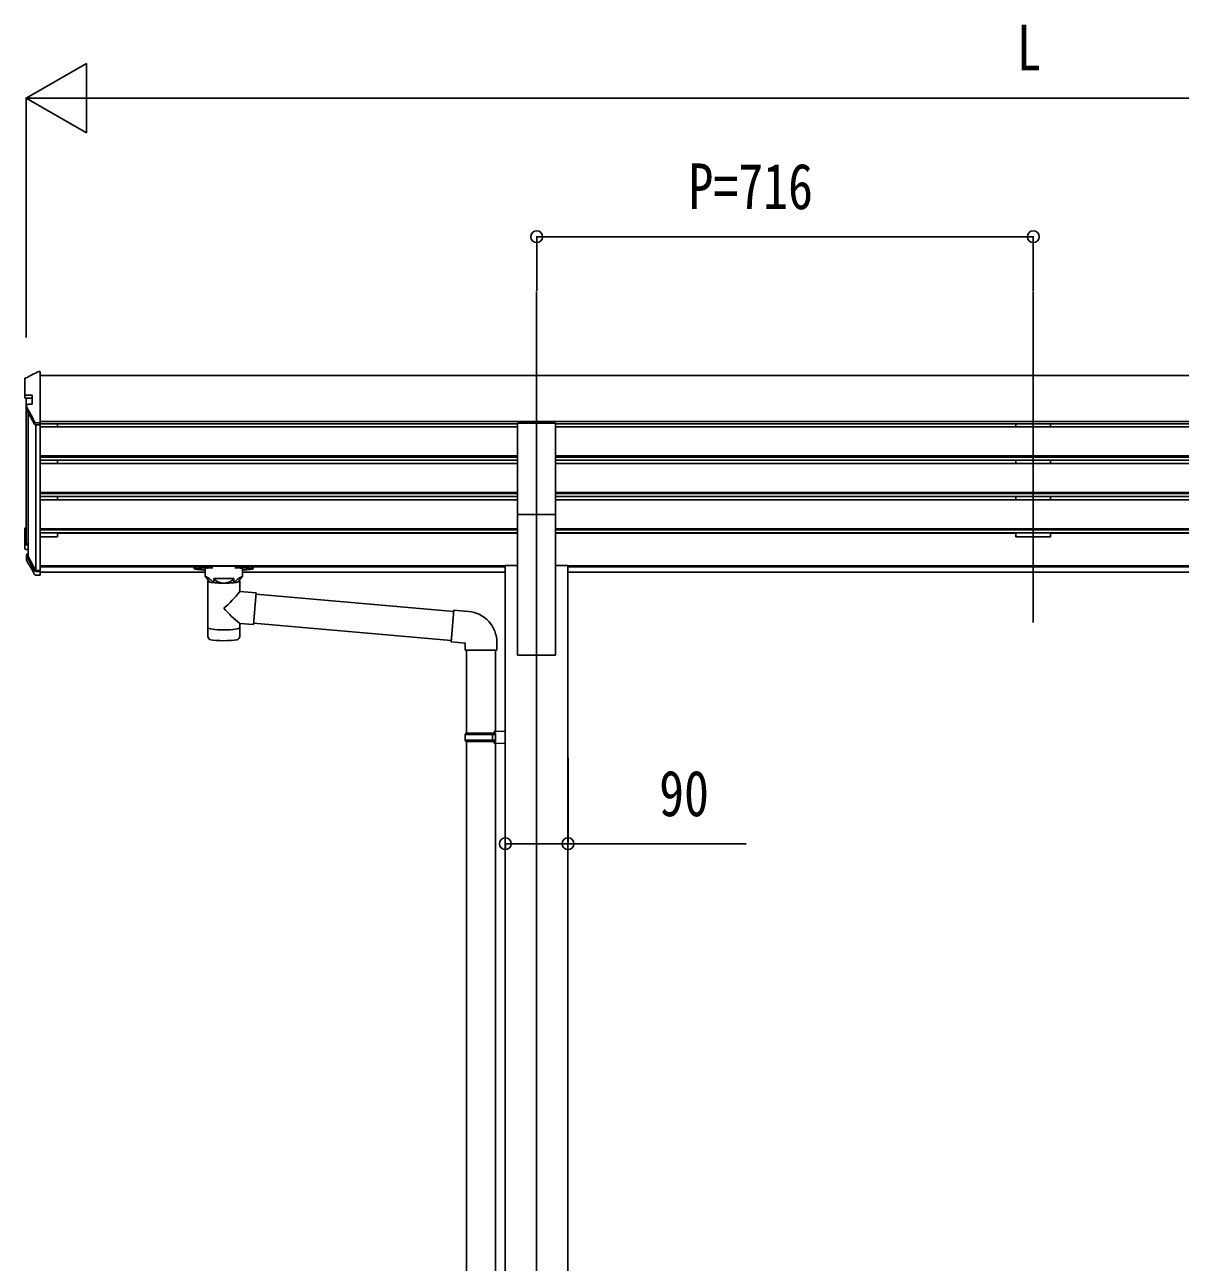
# Model space of a CAD drawing. Units: millimetres, scale not verified. Extents: x -8410 to 8410, y -5940 to 5940.
# Drawn here: x -2652 to -986, y -2349 to -564 of the extents above; entities that cross this region are included whole.
import ezdxf
from ezdxf.enums import TextEntityAlignment as Align

# ---------------------------------------------------------------- set-up
doc = ezdxf.new("R2010")
doc.units = ezdxf.units.MM
doc.header["$LTSCALE"] = 30
for name, color, linetype in [('0-3_YKK_12', 2, 'Continuous'), ('0-4_YKK_13', 4, 'Continuous'), ('0-5_YKK_A1', 4, 'Continuous'), ('0-6_YKK_D', 6, 'Continuous')]:
    doc.layers.add(name, color=color, linetype=linetype)
doc.styles.add('ＭＳ ゴシック', font='')
doc.styles.get('ＭＳ ゴシック').set_extended_font_data('MS Gothic')

msp = doc.modelspace()

# ---------------------------------------------------------------- linework, layer by layer
at = {"layer": '0-3_YKK_12'}
for p, q in [((-1913.81, -948.87), (-1913.81, -1426.39)), ((-1197.81, -948.87), (-1197.81, -1426.39)), ((-1913.81, -1379.71), (-1913.81, -4073.28))]:
    msp.add_line(p, q, dxfattribs=at)
at = {"layer": '0-4_YKK_13'}
for p, q in [((-2630.83, -1064.08), (-2629.81, -1064.08)), ((-2629.81, -1138.16), (-2629.81, -1064.08)), ((-2651.81, -1096.41), (-2651.81, -1075.38)), ((-2651.81, -1100.99), (-2651.81, -1096.41)), ((-2649.81, -1102.97), (-2641.01, -1102.97)), ((-2649.44, -1113.76), (-2649.44, -1117.93)), ((-2649.2, -1118.88), (-2637.58, -1140.22)), ((-2635.82, -1138.16), (-2629.81, -1138.16)), ((-2635.82, -1141.26), (-2629.81, -1141.26)), ((-1941.31, -1270.71), (-1941.31, -1138.91)), ((-1941.31, -1138.91), (-1886.31, -1138.91)), ((-1886.31, -1270.71), (-1886.31, -1138.91)), ((-1941.31, -1270.71), (-1886.31, -1270.71)), ((-2651.81, -1291.54), (-2651.81, -1312.45)), ((-2650.31, -1291.54), (-2650.31, -1312.45)), ((-2649.81, -1289.54), (-2649.92, -1289.55)), ((-2649.81, -1291.04), (-2649.84, -1291.04)), ((-2649.81, -1291.56), (-2649.84, -1291.56)), ((-2651.81, -1319.01), (-2651.81, -1312.45)), ((-2649.81, -1312.94), (-2646.81, -1312.94)), ((-2649.81, -1314.44), (-2646.81, -1314.44)), ((-2646.81, -1320.97), (-2649.81, -1320.97)), ((-2649.44, -1329.39), (-2649.44, -1335.56)), ((-2649.2, -1330.34), (-2637.58, -1351.68)), ((-2647.88, -1329.63), (-2636.26, -1350.97)), ((-2646.81, -1327.37), (-2647.55, -1327.41)), ((-2646.81, -1328.86), (-2647.47, -1328.9)), ((-2646.81, -1329.39), (-2647.47, -1329.42)), ((-2646.69, -1331.29), (-2636.09, -1350.74)), ((-2635.82, -1351.23), (-2629.81, -1351.23)), ((-2635.82, -1352.73), (-2629.81, -1352.73)), ((-2629.81, -1351.23), (-2629.81, -1350.96)), ((-2629.81, -1352.73), (-2629.81, -1351.23)), ((-2629.81, -1357.82), (-2629.81, -1352.73)), ((-2407.3, -1348.95), (-2407.3, -1346.93)), ((-2391.8, -1359.55), (-2391.8, -1349.05)), ((-2390.85, -1347.33), (-2390.85, -1345.21)), ((-2338.76, -1345.21), (-2390.85, -1345.21)), ((-2390.85, -1347.33), (-2380.7, -1347.33)), ((-2348.91, -1347.33), (-2338.76, -1347.33)), ((-2338.76, -1347.33), (-2338.76, -1345.21)), ((-2337.8, -1359.55), (-2337.8, -1349.05)), ((-2322.3, -1348.95), (-2322.3, -1346.93)), ((-2635.82, -1357.82), (-2629.81, -1357.82)), ((-2386.15, -1367.12), (-2391.8, -1359.55)), ((-2387.71, -1366.55), (-2387.71, -1436.96)), ((-2386.15, -1367.13), (-2386.14, -1367.64)), ((-2379.39, -1362.9), (-2379.39, -1368.81)), ((-2379.39, -1362.9), (-2350.22, -1362.9)), ((-2379.39, -1362.9), (-2379.39, -1368.81)), ((-2350.22, -1362.9), (-2350.22, -1368.81)), ((-2350.22, -1362.9), (-2350.22, -1368.81)), ((-2343.47, -1367.64), (-2343.46, -1367.13)), ((-2343.45, -1367.12), (-2337.81, -1359.55)), ((-2341.91, -1381.59), (-2341.91, -1366.55)), ((-2341.9, -1381.59), (-2317.99, -1383.68)), ((-2317.99, -1383.68), (-2321.98, -1429.3)), ((-2318.15, -1385.57), (-2033.1, -1410.51)), ((-2318.13, -1385.27), (-2318.13, -1385.27)), ((-2012.09, -1410.34), (-2032.93, -1408.52)), ((-2341.91, -1436.96), (-2341.91, -1427.56)), ((-2321.98, -1429.3), (-2341.9, -1427.56)), ((-2321.81, -1427.41), (-2036.76, -1452.35)), ((-2387.71, -1436.96), (-2387.71, -1438.45)), ((-2387.71, -1438.45), (-2387.71, -1446.38)), ((-2341.91, -1438.45), (-2341.91, -1436.96)), ((-2341.91, -1446.38), (-2341.91, -1438.45)), ((-2321.99, -1429.3), (-2321.98, -1429.29)), ((-1971.01, -1466.08), (-1971.01, -1455.17)), ((-2017.01, -1466.08), (-1971.01, -1466.08)), ((-2015.01, -1466.08), (-2015.01, -1585.85)), ((-1973.01, -1466.08), (-1973.01, -1583.29)), ((-2017.01, -1587.85), (-2016.01, -1585.85)), ((-2017.01, -1587.85), (-1973.01, -1587.85)), ((-2017.01, -1587.85), (-2017.01, -1595.85)), ((-2016.01, -1585.85), (-1973.01, -1585.85)), ((-1977.49, -1587.85), (-1977.92, -1585.85)), ((-1975.01, -1583.35), (-1959.01, -1582.88)), ((-1975.01, -1585.35), (-1975.01, -1583.35)), ((-1975.01, -1585.35), (-1973.01, -1585.35)), ((-1959.01, -1582.88), (-1959.01, -1600.82)), ((-2017.01, -1595.85), (-1973.01, -1595.85)), ((-2017.01, -1595.85), (-2016.01, -1597.85)), ((-2016.01, -1597.85), (-1973.01, -1597.85)), ((-2015.01, -1597.85), (-2015.01, -2413.22)), ((-1975.01, -1600.35), (-1975.01, -1598.35)), ((-1975.01, -1600.35), (-1959.01, -1600.82)), ((-1973.01, -1600.41), (-1973.01, -2410.67))]:
    msp.add_line(p, q, dxfattribs=at)
for points in [[(-2630.83, -1064.08), (-2631.49, -1064.19), (-2631.74, -1064.29)], [(-2641.01, -1111.36), (-2641.01, -1098.43), (-2649.81, -1098.43)], [(-2649.2, -1118.88), (-2649.39, -1118.41), (-2649.44, -1117.93)], [(-2646.81, -1330.82), (-2646.78, -1331.06), (-2646.69, -1331.29)], [(-2379.39, -1368.81), (-2380.21, -1368.05), (-2380.65, -1367.64), (-2382.23, -1366.15), (-2382.64, -1365.76), (-2383.74, -1364.72), (-2384.28, -1364.25), (-2384.93, -1363.71), (-2386.11, -1362.8), (-2387.24, -1362.02), (-2388.3, -1361.35), (-2389.27, -1360.8), (-2390.1, -1360.35), (-2391.26, -1359.79), (-2391.8, -1359.54)], [(-2379.39, -1362.9), (-2377.62, -1364.73), (-2375.8, -1366.12)], [(-2375.8, -1366.12), (-2374.68, -1366.83), (-2373.53, -1367.45), (-2372.34, -1368), (-2371.13, -1368.47), (-2369.89, -1368.85), (-2368.64, -1369.16), (-2367.37, -1369.37), (-2366.09, -1369.5), (-2364.8, -1369.54), (-2363.52, -1369.5), (-2362.24, -1369.37), (-2360.97, -1369.16), (-2359.72, -1368.85), (-2358.48, -1368.47), (-2357.27, -1368), (-2356.08, -1367.45), (-2354.92, -1366.83), (-2353.8, -1366.12)], [(-2350.22, -1362.9), (-2351.99, -1364.73), (-2353.8, -1366.12)], [(-2350.22, -1368.81), (-2349.4, -1368.05), (-2348.96, -1367.64), (-2347.38, -1366.15), (-2346.97, -1365.76), (-2345.87, -1364.72), (-2345.33, -1364.25), (-2344.68, -1363.71), (-2343.5, -1362.8), (-2342.37, -1362.02), (-2341.3, -1361.35), (-2340.34, -1360.8), (-2339.5, -1360.35), (-2338.35, -1359.79), (-2337.81, -1359.54)], [(-2032.93, -1408.52), (-2036.94, -1454.34), (-2017.01, -1456.08), (-2017.01, -1466.08)], [(-1977.49, -1587.85), (-1977.49, -1595.85), (-1977.92, -1597.85)], [(-1975.01, -1598.35), (-1973.01, -1598.35), (-1973.01, -1585.35)]]:
    msp.add_lwpolyline(points, dxfattribs=at)
for centre, radius, start, end in [((-2649.83, -1075.39), 1.99, 92.61029, 179.78273), ((-2649.8, -1096.42), 2.01, 179.65646, 269.73028), ((-2649.82, -1100.98), 2, 180.1578, 270.15693), ((-2647.4, -1113.75), 2.05, 94.16146, 208.53562), ((-2635.8, -1136.18), 1.98, 206.22789, 269.52692), ((-2635.82, -1139.26), 2, 208.65684, 270.0631), ((-2649.82, -1291.54), 1.99, 92.83246, 179.8532), ((-2649.81, -1291.54), 0.498, 92.83246, 179.8532), ((-2649.81, -1292.06), 0.498, 92.83246, 179.8532), ((-2649.82, -1312.44), 2, 180.1578, 270.15693), ((-2649.84, -1318.99), 1.98, 180.53254, 270.72538), ((-2649.81, -1312.45), 0.499, 180.1578, 270.15693), ((-2648.82, -1311.97), 0.996, 180.13284, 257.20178), ((-2647.45, -1329.39), 1.99, 92.73844, 208.43621), ((-2647.65, -1335.58), 1.79, 179.20521, 209.83812), ((-2647.45, -1329.39), 0.497, 92.73844, 208.43621), ((-2647.45, -1329.92), 0.5, 92.92822, 148.19941), ((-2635.82, -1350.72), 2, 208.65684, 270.0631), ((-2635.82, -1350.73), 0.5, 208.65684, 270.0631), ((-2635.22, -1350.26), 1, 208.65405, 257.13177), ((-2630.11, -1350.96), 0.298, 293.5963, 359.91972), ((-2635.85, -1355.8), 2.02, 210.93953, 270.83929), ((-2445, -1306.1), 127.78, 308.87342, 323.78673), ((-2251.22, -1310.15), 148.36, 220.03306, 232.31976), ((-2016.01, -1455.17), 45, 0, 85), ((-2382.71, -1446.38), 5, 180, 259.32659), ((-2346.91, -1446.38), 5, 280.67342, 0)]:
    msp.add_arc(centre, radius, start, end, dxfattribs=at)
for centre, major_axis, ratio, start_param, end_param in [((-2662.56, -1091.79), (222.61, 113.61), 0.042479, 1.4102522, 1.4918239), ((-2774.38, -1091.79), (2175.25, 113.38), 0.005463, 1.5132142, 1.5132624), ((-2667.89, -1091.79), (-61.55, 113.97), 0.043861, 4.2804044, 4.4860427), ((-2045.68, -1091.79), (2175.25, 113.38), 0.005463, 1.847733, 1.8508593), ((-2667.89, -1290.81), (-61.55, 113.97), 0.043861, 1.9592168, 2.1648551), ((-2390.85, -1348.95), (16.45, 0), 0.098162, 1.5707963, 4.6543397), ((-2390.85, -1346.93), (-16.45, 0), 0.104529, 4.712389, 6.2831853), ((-2380.7, -1349.05), (11.11, 0), 0.152515, 1.5707963, 3.1415927), ((-2348.91, -1349.05), (-11.11, 0), 0.152515, 3.1415927, 4.712389), ((-2338.76, -1346.93), (16.45, 0), 0.104529, 6.2831853, 7.8539816), ((-2338.76, -1348.95), (-16.45, 0), 0.098162, 1.6288456, 4.712389), ((-2364.81, -1366.55), (22.9, 0), 0.130526, 2.9082195, 6.5147838), ((-2364.8, -1366.76), (-21.53, 0), 0.129428, 0.1297924, 3.0084543), ((-2364.81, -1433.97), (22.9, 0), 0.130526, 3.1415927, 6.2831853), ((-2364.81, -1449.59), (22.9, 0), 0.130526, 3.7473022, 5.6774759)]:
    msp.add_ellipse(centre, major_axis=major_axis, ratio=ratio, start_param=start_param, end_param=end_param, dxfattribs=at)
for centre, major_axis in [((-2399.8, -1348.96), (3, 0)), ((-2329.8, -1348.96), (-3, 0))]:
    msp.add_ellipse(centre, major_axis=major_axis, ratio=0.107858, dxfattribs=at)
at = {"layer": '0-5_YKK_A1'}
for p, q in [((-2629.81, -1065.29), (-2629.81, -1353.86)), ((234.19, -1069.87), (-2629.81, -1069.87)), ((-2649.81, -1102.97), (-2649.81, -1311.98)), ((-2646.81, -1123.27), (-2646.81, -1330.82)), ((-2635.81, -1141.26), (-2635.82, -1351.06)), ((234.18, -1136.47), (-2629.82, -1136.47)), ((-2629.81, -1139.72), (-1941.31, -1139.72)), ((-1941.31, -1139.83), (-2629.81, -1139.83)), ((-2604.81, -1144.27), (-2604.81, -1139.83)), ((-509.31, -1139.72), (-1886.31, -1139.72)), ((-1222.81, -1139.72), (-1222.81, -1144.27)), ((-1172.81, -1144.27), (-1172.81, -1139.72)), ((-2629.81, -1144.27), (-1941.32, -1144.27)), ((-509.31, -1144.27), (-1886.32, -1144.27)), ((-2629.81, -1186.15), (-1941.31, -1186.15)), ((-2629.81, -1187.64), (-1941.31, -1187.64)), ((-2629.81, -1191.96), (-1941.31, -1191.96)), ((-2604.81, -1196.85), (-2604.81, -1191.96)), ((-509.31, -1186.15), (-1886.31, -1186.15)), ((-509.31, -1187.64), (-1886.31, -1187.64)), ((-509.31, -1191.96), (-1886.31, -1191.96)), ((-1222.81, -1191.96), (-1222.81, -1196.85)), ((-1172.81, -1196.85), (-1172.81, -1191.96)), ((-2629.81, -1196.85), (-1941.32, -1196.85)), ((-509.31, -1196.85), (-1886.32, -1196.85)), ((-2629.81, -1238.72), (-1941.31, -1238.72)), ((-2629.81, -1240.22), (-1941.31, -1240.22)), ((-2629.81, -1244.54), (-1941.31, -1244.54)), ((-2629.81, -1249.42), (-1941.32, -1249.42)), ((-2604.81, -1249.42), (-2604.81, -1244.54)), ((-509.31, -1249.42), (-1886.32, -1249.42)), ((-509.31, -1238.72), (-1886.31, -1238.72)), ((-509.31, -1240.22), (-1886.31, -1240.22)), ((-509.31, -1244.54), (-1886.31, -1244.54)), ((-1222.81, -1244.54), (-1222.81, -1249.42)), ((-1172.81, -1249.42), (-1172.81, -1244.54)), ((-1941.31, -1270.71), (-1941.31, -1473.28)), ((-1886.31, -1270.71), (-1886.31, -1473.28)), ((-2629.81, -1291.3), (-1941.31, -1291.3)), ((-2629.81, -1292.8), (-1941.31, -1292.8)), ((-2629.81, -1297.11), (-1941.31, -1297.11)), ((-2604.81, -1302.63), (-2629.81, -1302.63)), ((-2604.81, -1297.11), (-2604.81, -1302.63)), ((-2604.81, -1297.47), (-1941.31, -1297.47)), ((-509.31, -1291.3), (-1886.31, -1291.3)), ((-509.31, -1292.8), (-1886.31, -1292.8)), ((-509.31, -1297.11), (-1886.31, -1297.11)), ((-1222.81, -1297.47), (-1886.31, -1297.47)), ((-1222.81, -1297.11), (-1222.81, -1302.63)), ((-1172.81, -1302.63), (-1222.81, -1302.63)), ((-1172.81, -1297.11), (-1172.81, -1302.63)), ((-509.31, -1297.47), (-1172.81, -1297.47)), ((-1959.01, -1344.71), (-2629.81, -1344.71)), ((-2404.74, -1346.11), (-2629.81, -1346.11)), ((-2391.8, -1353.79), (-2629.81, -1353.79)), ((-1959.01, -1353.79), (-2337.8, -1353.79)), ((-1959.01, -1346.11), (-2324.87, -1346.11)), ((-1959.01, -1344.28), (-1959.01, -3248.28)), ((-1959.01, -1344.28), (-1941.31, -1344.28)), ((-1868.61, -1344.28), (-1886.31, -1344.28)), ((-1868.61, -1344.28), (-1868.61, -3248.28)), ((-527.01, -1344.71), (-1868.61, -1344.71)), ((-527.01, -1346.11), (-1868.61, -1346.11)), ((-527.01, -1353.79), (-1868.61, -1353.79)), ((-1941.31, -1473.28), (-1886.31, -1473.28))]:
    msp.add_line(p, q, dxfattribs=at)
at = {"layer": '0-6_YKK_D'}
for p, q in [((-2649.61, -669.93), (-2563.01, -619.93)), ((-2563.01, -719.93), (-2563.01, -619.93)), ((-2649.61, -1015.29), (-2649.61, -668.93)), ((-2649.61, -669.93), (-2563.01, -719.93)), ((-2649.61, -669.93), (-2476.41, -669.93)), ((-2549.61, -669.93), (154.39, -669.93)), ((-1913.61, -947.87), (-1913.61, -868.93)), ((-1913.61, -869.93), (-1197.61, -869.93)), ((-1197.61, -947.87), (-1197.61, -868.93)), ((-1868.41, -1621.72), (-1868.41, -1746.43)), ((-1958.81, -1752.93), (-1958.81, -1744.43))]:
    msp.add_line(p, q, dxfattribs=at)
msp.add_lwpolyline([(-1958.81, -1745.43), (-1868.41, -1745.43), (-1611.47, -1745.43)], dxfattribs=at)
for centre in [(-1913.61, -869.93), (-1197.61, -869.93), (-1958.81, -1745.43), (-1868.41, -1745.43)]:
    msp.add_circle(centre, 8.5, dxfattribs=at)

# ---------------------------------------------------------------- texts
at = {"layer": '0-6_YKK_D', "style": 'ＭＳ ゴシック', "width": 0.8}
for s, p in [('L', (-1221.61, -649.93)), ('P=716', (-1694.81, -849.93)), ('90', (-1737.07, -1725.43))]:
    msp.add_text(s, height=65.98, dxfattribs=at).set_placement(p, align=Align.BOTTOM_LEFT)

doc.saveas('drawing.dxf')
